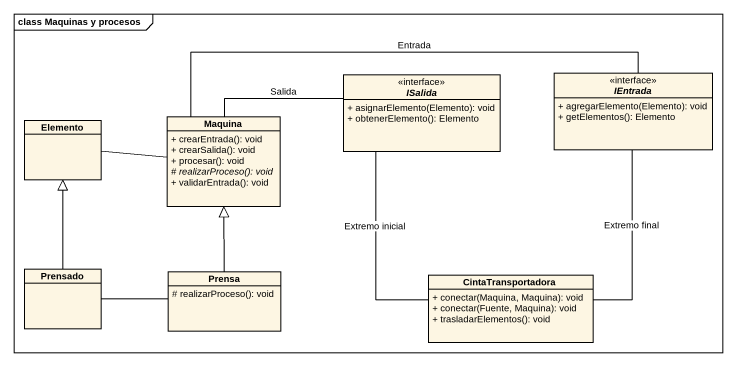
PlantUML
@startuml
mainframe class Maquinas y procesos
hide circle
hide empty members
skinparam classAttributeIconSize 0
interface ISalida <<interface>> {
  + asignarElemento(Elemento): void
  + obtenerElemento(): Elemento
}
interface IEntrada <<interface>> {
  + agregarElemento(Elemento): void
  + getElementos(): Elemento
}
class Elemento
class Maquina {
  + crearEntrada(): void
  + crearSalida(): void
  + procesar(): void
  {abstract} # realizarProceso(): void
  + validarEntrada(): void
}
class Prensado
class Prensa {
  # realizarProceso(): void
}
class CintaTransportadora {
  + conectar(Maquina, Maquina): void
  + conectar(Fuente, Maquina): void
  + trasladarElementos(): void
}
ISalida -left- Maquina : Salida
IEntrada -left- Maquina : Entrada
Elemento -right- Maquina
Prensado -up-|> Elemento
Prensado -right- Prensa
Prensa -up-|> Maquina
CintaTransportadora -up- ISalida : Extremo inicial
CintaTransportadora -up- IEntrada : Extremo final
@enduml
